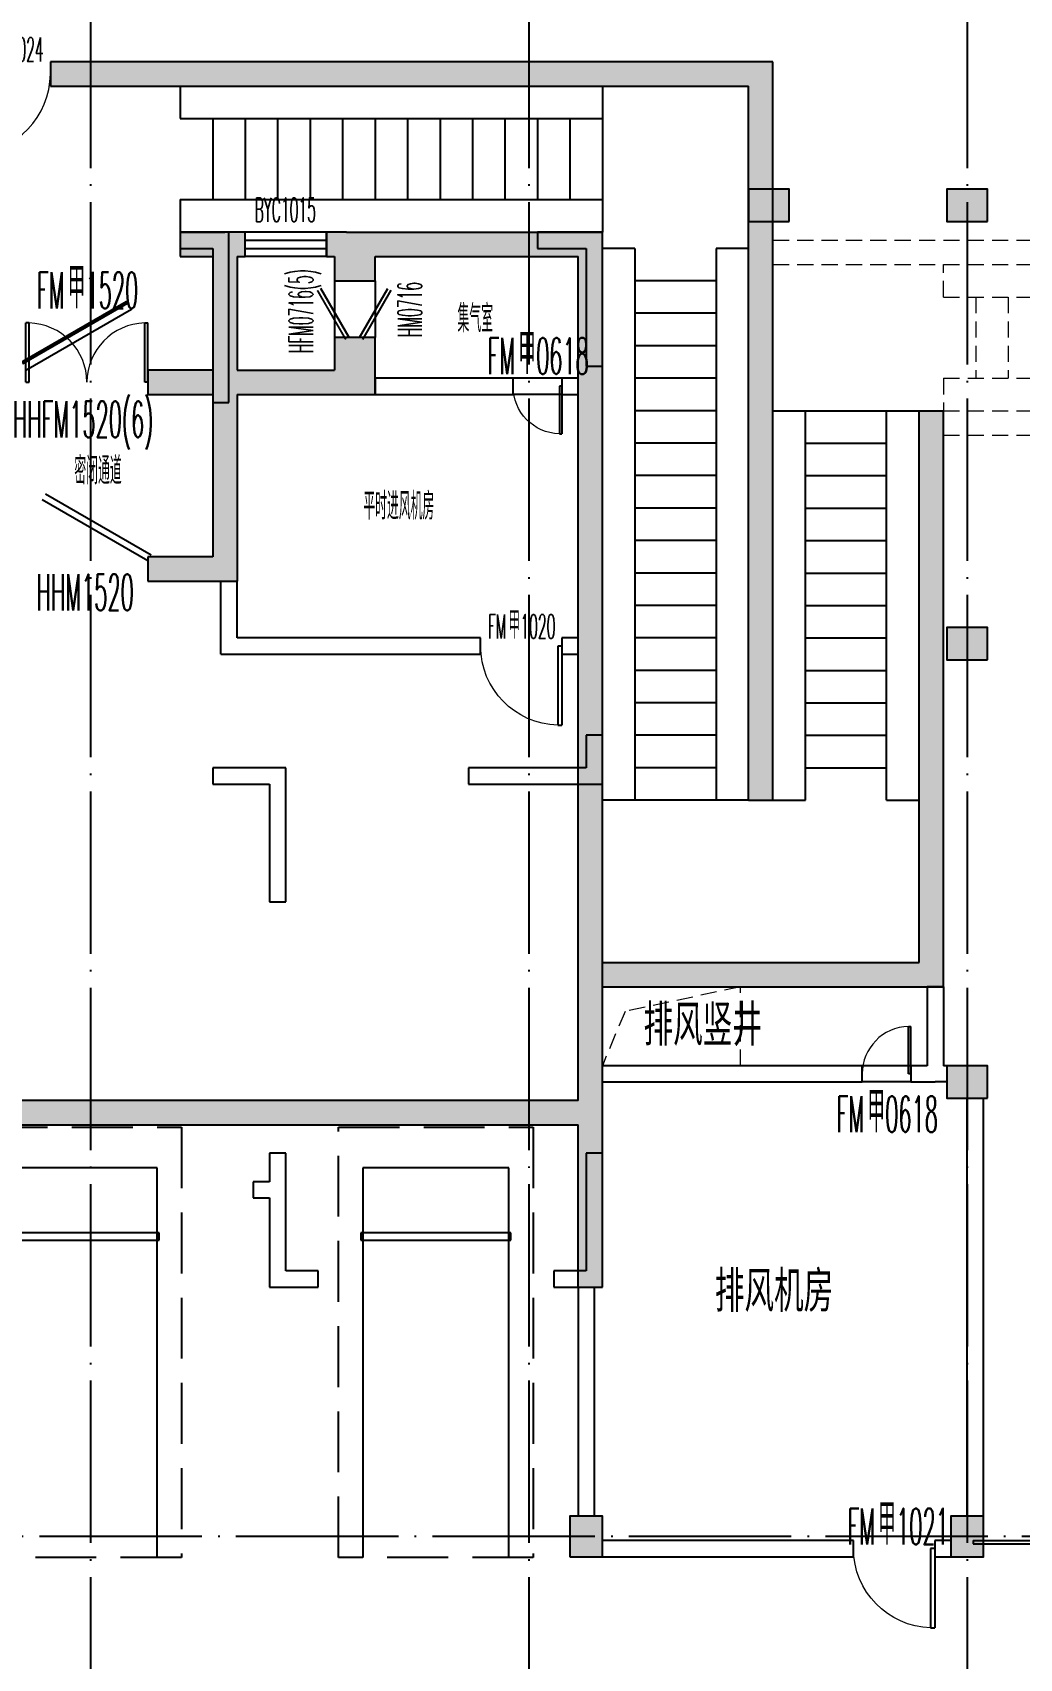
# Model space of a CAD drawing. Header units: millimetres. Extents: x 1337745 to 1642153, y -192803 to 266425.
# Drawn here: x 1524335 to 1536491, y 140305 to 160339 of the extents above; entities that cross this region are included whole.
import ezdxf

# ---------------------------------------------------------------- set-up
doc = ezdxf.new("R2010")
doc.units = ezdxf.units.MM
doc.header["$LTSCALE"] = 1000
doc.header["$MEASUREMENT"] = 0
for name, pattern in [('( Hidden )', [0.375, 0.25, -0.125]), ('__附着_A09-停车位、行车流线模块_TEN24RUY_设计区$0$DASH', [0.35, 0.25, -0.1]), ('DASH', [0.35, 0.25, -0.1]), ('DOTE', [2.42, 2, -0.2, 0.02, -0.2])]:
    doc.linetypes.add(name, pattern=pattern)
for name, color, linetype in [('__附着_A09-停车位、行车流线模块_TEN24RUY_设计区$0$STD-PARK', 103, '__附着_A09-停车位、行车流线模块_TEN24RUY_设计区$0$DASH'), ('A-COLUMN', 6, 'Continuous'), ('A-PUB_DIM', 3, 'Continuous'), ('A-Stair', 4, 'Continuous'), ('COLUMN', 2, 'Continuous'), ('DOOR_FIRE', 4, 'Continuous'), ('DOOR_FIRE_TEXT', 7, 'Continuous'), ('DOTE', 16, 'DOTE'), ('LABEL_PM', 7, 'Continuous'), ('PUB_HATCH', 8, 'Continuous'), ('PUB_TEXT', 7, 'Continuous'), ('WALL', 2, 'Continuous'), ('WINDOW', 4, 'Continuous'), ('WINDOW_TEXT', 7, 'Continuous'), ('砖墙', 30, 'Continuous')]:
    doc.layers.add(name, color=color, linetype=linetype)
doc.layers.add('投影线-细虚线', color=15, linetype='Continuous', lineweight=0)
doc.styles.add('_TCH_DIM_T3', font='SIMPLEX', dxfattribs={"width": 0.705882, "bigfont": 'GBCBIG'})
doc.styles.add('_TCH_WINDOW', font='SIMPLEX.shx', dxfattribs={"width": 0.6, "height": 3.5, "bigfont": 'GBCBIG.shx'})
doc.styles.get("Standard").update_dxf_attribs({"font": 'GBENOR', "bigfont": 'GBCBIG'})
doc.dimstyles.new('_TCH_ARCH&&50', dxfattribs={"dimtxt": 148.75, "dimasz": 50, "dimexe": 125, "dimexo": 150, "dimgap": 50, "dimtad": 1, "dimdec": 0, "dimzin": 0, "dimdsep": 46, "dimtxsty": '_TCH_DIM_T3', "dimblk": 'ARCHTICK', "dimcen": 0.09, "dimclrt": 7, "dimazin": 2, "dimtfac": 1, "dimtdec": 0, "dimtix": 1, "dimtmove": 2, "dimatfit": 3, "dimfxl": 1, "dimtolj": 1, "dimtzin": 0, "dimarcsym": 0})

# ---------------------------------------------------------------- blocks, each defined once
blk = doc.blocks.new('A$C29BB6698')
at = {"layer": 'A-COLUMN'}
for p, q in [((42800, 13000), (42200, 13000)), ((42200, 13000), (42200, 12800)), ((42800, 10900), (42800, 13000)), ((47400, 13000), (46600, 13000)), ((46600, 13000), (46600, 12800)), ((47400, 11350), (47400, 13000)), ((42200, 12800), (42600, 12800)), ((42600, 12800), (42600, 10900)), ((46600, 12800), (47200, 12800)), ((47200, 12800), (47200, 11350)), ((47200, 11350), (47400, 11350)), ((42600, 10900), (42800, 10900)), ((47400, 6800), (47200, 6800)), ((47200, 6800), (47200, 6400)), ((47400, 6200), (47400, 6800)), ((42600, 6400), (42600, 6200)), ((43500, 6400), (42600, 6400)), ((43500, 4750), (43500, 6400)), ((47200, 6400), (45750, 6400)), ((45750, 6400), (45750, 6200)), ((42600, 6200), (43300, 6200)), ((43300, 6200), (43300, 4750)), ((45750, 6200), (47400, 6200)), ((43300, 4750), (43500, 4750)), ((43500, 1650), (43300, 1650)), ((43300, 1650), (43300, 1300)), ((43500, 200), (43500, 1650)), ((47400, 1650), (47200, 1650)), ((47200, 1650), (47200, 200)), ((47400, 0), (47400, 1650)), ((43300, 1300), (43100, 1300)), ((43100, 1300), (43100, 1100)), ((43100, 1100), (43300, 1100)), ((43300, 1100), (43300, 0)), ((43900, 200), (43500, 200)), ((43900, 0), (43900, 200)), ((47200, 200), (46800, 200)), ((46800, 200), (46800, 0)), ((43300, 0), (43900, 0)), ((46800, 0), (47400, 0))]:
    blk.add_line(p, q, dxfattribs=at)
blk = doc.blocks.new('_ArchTick')
at = {"color": 0, "linetype": 'ByBlock', "const_width": 0.4}
blk.add_lwpolyline([(-0.5, -0.5), (0.5, 0.5)], dxfattribs=at)
blk = doc.blocks.new('*D57')
at = {"layer": 'A-PUB_DIM', "color": 0, "lineweight": -2, "transparency": 16777216}
for p, q in [((3059263, -673866), (3059213, -673860)), ((3059233, -674133), (3059277, -673742)), ((3059263, -673866), (3059362, -673877)), ((3059332, -674144), (3059376, -673753)), ((3059362, -673877), (3059412, -673883))]:
    blk.add_line(p, q, dxfattribs=at)
at = {"layer": 'Defpoints', "color": 0, "transparency": 16777216}
for p in [(3059362, -673877), (3059216, -674282), (3059315, -674293)]:
    blk.add_point(p, dxfattribs=at)
at = {"layer": 'A-PUB_DIM', "color": 0, "lineweight": -2, "transparency": 16777216, "xscale": 50, "yscale": 50, "zscale": 50}
for p, rotation in [((3059263, -673866), 353.5415813662658), ((3059362, -673877), 173.5415813662658)]:
    blk.add_blockref('_ArchTick', p, dxfattribs=dict(at, rotation=rotation))
at = {"layer": 'A-PUB_DIM', "color": 7, "transparency": 16777216, "insert": (3059552, -673760), "char_height": 148.8, "attachment_point": 5, "rotation": 353.5416, "style": '_TCH_DIM_T3'}
blk.add_mtext('\\A1;100', dxfattribs=at)
blk = doc.blocks.new('*D58')
at = {"layer": 'A-PUB_DIM', "color": 0, "lineweight": -2, "transparency": 16777216}
for p, q in [((3058040, -673998), (3058084, -673607)), ((3058070, -673731), (3059263, -673866)), ((3059233, -674133), (3059277, -673742))]:
    blk.add_line(p, q, dxfattribs=at)
at = {"layer": 'Defpoints', "color": 0, "transparency": 16777216}
for p in [(3059263, -673866), (3058023, -674147), (3059216, -674282)]:
    blk.add_point(p, dxfattribs=at)
at = {"layer": 'A-PUB_DIM', "color": 0, "lineweight": -2, "transparency": 16777216, "xscale": 50, "yscale": 50, "zscale": 50}
for p, rotation in [((3058070, -673731), 173.5415813662053), ((3059263, -673866), 353.5415813662053)]:
    blk.add_blockref('_ArchTick', p, dxfattribs=dict(at, rotation=rotation))
at = {"layer": 'A-PUB_DIM', "color": 7, "transparency": 16777216, "insert": (3058681, -673675), "char_height": 148.8, "attachment_point": 5, "rotation": 353.5416, "style": '_TCH_DIM_T3'}
blk.add_mtext('\\A1;1200', dxfattribs=at)
blk = doc.blocks.new('*D59')
at = {"layer": 'A-PUB_DIM', "color": 0, "lineweight": -2, "transparency": 16777216}
for p, q in [((3057543, -673941), (3057588, -673550)), ((3057574, -673675), (3058070, -673731)), ((3058040, -673998), (3058084, -673607))]:
    blk.add_line(p, q, dxfattribs=at)
at = {"layer": 'Defpoints', "color": 0, "transparency": 16777216}
for p in [(3058070, -673731), (3057527, -674090), (3058023, -674147)]:
    blk.add_point(p, dxfattribs=at)
at = {"layer": 'A-PUB_DIM', "color": 0, "lineweight": -2, "transparency": 16777216, "xscale": 50, "yscale": 50, "zscale": 50}
for p, rotation in [((3057574, -673675), 173.5415813662127), ((3058070, -673731), 353.5415813662127)]:
    blk.add_blockref('_ArchTick', p, dxfattribs=dict(at, rotation=rotation))
at = {"layer": 'A-PUB_DIM', "color": 7, "transparency": 16777216, "insert": (3057836, -673579), "char_height": 148.8, "attachment_point": 5, "rotation": 353.5416, "style": '_TCH_DIM_T3'}
blk.add_mtext('\\A1;500', dxfattribs=at)
blk = doc.blocks.new('*D60')
at = {"layer": 'A-PUB_DIM', "color": 0, "lineweight": -2, "transparency": 16777216}
for p, q in [((3057474, -673663), (3057425, -673658)), ((3057444, -673930), (3057488, -673539)), ((3057474, -673663), (3057574, -673675)), ((3057543, -673941), (3057588, -673550)), ((3057574, -673675), (3057623, -673680))]:
    blk.add_line(p, q, dxfattribs=at)
at = {"layer": 'Defpoints', "color": 0, "transparency": 16777216}
for p in [(3057574, -673675), (3057427, -674079), (3057527, -674090)]:
    blk.add_point(p, dxfattribs=at)
at = {"layer": 'A-PUB_DIM', "color": 0, "lineweight": -2, "transparency": 16777216, "xscale": 50, "yscale": 50, "zscale": 50}
for p, rotation in [((3057474, -673663), 353.5415813662357), ((3057574, -673675), 173.5415813662357)]:
    blk.add_blockref('_ArchTick', p, dxfattribs=dict(at, rotation=rotation))
at = {"layer": 'A-PUB_DIM', "color": 7, "transparency": 16777216, "insert": (3057508, -673806), "char_height": 148.8, "attachment_point": 5, "rotation": 353.5416, "style": '_TCH_DIM_T3'}
blk.add_mtext('\\A1;100', dxfattribs=at)
blk = doc.blocks.new('*D61')
at = {"layer": 'A-PUB_DIM', "color": 0, "lineweight": -2, "transparency": 16777216}
for p, q in [((3056550, -673829), (3056594, -673438)), ((3056580, -673562), (3057474, -673663)), ((3057444, -673930), (3057488, -673539))]:
    blk.add_line(p, q, dxfattribs=at)
at = {"layer": 'Defpoints', "color": 0, "transparency": 16777216}
for p in [(3057474, -673663), (3056533, -673978), (3057427, -674079)]:
    blk.add_point(p, dxfattribs=at)
at = {"layer": 'A-PUB_DIM', "color": 0, "lineweight": -2, "transparency": 16777216, "xscale": 50, "yscale": 50, "zscale": 50}
for p, rotation in [((3056580, -673562), 173.5415813662182), ((3057474, -673663), 353.5415813662182)]:
    blk.add_blockref('_ArchTick', p, dxfattribs=dict(at, rotation=rotation))
at = {"layer": 'A-PUB_DIM', "color": 7, "transparency": 16777216, "insert": (3057041, -673489), "char_height": 148.8, "attachment_point": 5, "rotation": 353.5416, "style": '_TCH_DIM_T3'}
blk.add_mtext('\\A1;900', dxfattribs=at)
blk = doc.blocks.new('*D62')
at = {"layer": 'A-PUB_DIM', "color": 0, "lineweight": -2, "transparency": 16777216}
for p, q in [((3032305, -671084), (3032349, -670693)), ((3032404, -671096), (3032448, -670705)), ((3032335, -670818), (3032434, -670829))]:
    blk.add_line(p, q, dxfattribs=at)
at = {"layer": 'Defpoints', "color": 0, "transparency": 16777216}
for p in [(3032434, -670829), (3032288, -671233), (3032387, -671245)]:
    blk.add_point(p, dxfattribs=at)
at = {"layer": 'A-PUB_DIM', "color": 0, "lineweight": -2, "transparency": 16777216, "xscale": 50, "yscale": 50, "zscale": 50}
for p, rotation in [((3032335, -670818), 173.5415813662658), ((3032434, -670829), 353.5415813662658)]:
    blk.add_blockref('_ArchTick', p, dxfattribs=dict(at, rotation=rotation))
at = {"layer": 'A-PUB_DIM', "color": 7, "transparency": 16777216, "insert": (3032176, -670661), "char_height": 148.8, "attachment_point": 5, "rotation": 353.5416, "style": '_TCH_DIM_T3'}
blk.add_mtext('\\A1;100', dxfattribs=at)
blk = doc.blocks.new('*D63')
at = {"layer": 'A-PUB_DIM', "color": 0, "lineweight": -2, "transparency": 16777216}
for p, q in [((3032404, -671096), (3032448, -670705)), ((3032434, -670829), (3033627, -670964)), ((3033596, -671231), (3033641, -670840))]:
    blk.add_line(p, q, dxfattribs=at)
at = {"layer": 'Defpoints', "color": 0, "transparency": 16777216}
for p in [(3033627, -670964), (3032387, -671245), (3033579, -671380)]:
    blk.add_point(p, dxfattribs=at)
at = {"layer": 'A-PUB_DIM', "color": 0, "lineweight": -2, "transparency": 16777216, "xscale": 50, "yscale": 50, "zscale": 50}
for p, rotation in [((3032434, -670829), 173.5415813662163), ((3033627, -670964), 353.5415813662163)]:
    blk.add_blockref('_ArchTick', p, dxfattribs=dict(at, rotation=rotation))
at = {"layer": 'A-PUB_DIM', "color": 7, "transparency": 16777216, "insert": (3033044, -670773), "char_height": 148.8, "attachment_point": 5, "rotation": 353.5416, "style": '_TCH_DIM_T3'}
blk.add_mtext('\\A1;1200', dxfattribs=at)
blk = doc.blocks.new('*D64')
at = {"layer": 'A-PUB_DIM', "color": 0, "lineweight": -2, "transparency": 16777216}
for p, q in [((3033596, -671231), (3033641, -670840)), ((3034093, -671287), (3034137, -670896)), ((3033627, -670964), (3034123, -671020))]:
    blk.add_line(p, q, dxfattribs=at)
at = {"layer": 'Defpoints', "color": 0, "transparency": 16777216}
for p in [(3034123, -671020), (3033579, -671380), (3034076, -671436)]:
    blk.add_point(p, dxfattribs=at)
at = {"layer": 'A-PUB_DIM', "color": 0, "lineweight": -2, "transparency": 16777216, "xscale": 50, "yscale": 50, "zscale": 50}
for p, rotation in [((3033627, -670964), 173.5415813662127), ((3034123, -671020), 353.5415813662127)]:
    blk.add_blockref('_ArchTick', p, dxfattribs=dict(at, rotation=rotation))
at = {"layer": 'A-PUB_DIM', "color": 7, "transparency": 16777216, "insert": (3033889, -670868), "char_height": 148.8, "attachment_point": 5, "rotation": 353.5416, "style": '_TCH_DIM_T3'}
blk.add_mtext('\\A1;500', dxfattribs=at)
blk = doc.blocks.new('*D65')
at = {"layer": 'A-PUB_DIM', "color": 0, "lineweight": -2, "transparency": 16777216}
for p, q in [((3034093, -671287), (3034137, -670896)), ((3034193, -671298), (3034237, -670907)), ((3034123, -671020), (3034223, -671031))]:
    blk.add_line(p, q, dxfattribs=at)
at = {"layer": 'Defpoints', "color": 0, "transparency": 16777216}
for p in [(3034223, -671031), (3034076, -671436), (3034176, -671447)]:
    blk.add_point(p, dxfattribs=at)
at = {"layer": 'A-PUB_DIM', "color": 0, "lineweight": -2, "transparency": 16777216, "xscale": 50, "yscale": 50, "zscale": 50}
for p, rotation in [((3034123, -671020), 173.5415813661032), ((3034223, -671031), 353.5415813661032)]:
    blk.add_blockref('_ArchTick', p, dxfattribs=dict(at, rotation=rotation))
at = {"layer": 'A-PUB_DIM', "color": 7, "transparency": 16777216, "insert": (3034158, -671162), "char_height": 148.8, "attachment_point": 5, "rotation": 353.5416, "style": '_TCH_DIM_T3'}
blk.add_mtext('\\A1;100', dxfattribs=at)
blk = doc.blocks.new('*D66')
at = {"layer": 'A-PUB_DIM', "color": 0, "lineweight": -2, "transparency": 16777216}
for p, q in [((3034193, -671298), (3034237, -670907)), ((3034223, -671031), (3035117, -671133)), ((3035087, -671399), (3035131, -671008))]:
    blk.add_line(p, q, dxfattribs=at)
at = {"layer": 'Defpoints', "color": 0, "transparency": 16777216}
for p in [(3035117, -671133), (3034176, -671447), (3035070, -671548)]:
    blk.add_point(p, dxfattribs=at)
at = {"layer": 'A-PUB_DIM', "color": 0, "lineweight": -2, "transparency": 16777216, "xscale": 50, "yscale": 50, "zscale": 50}
for p, rotation in [((3034223, -671031), 173.5415813662182), ((3035117, -671133), 353.5415813662182)]:
    blk.add_blockref('_ArchTick', p, dxfattribs=dict(at, rotation=rotation))
at = {"layer": 'A-PUB_DIM', "color": 7, "transparency": 16777216, "insert": (3034684, -670958), "char_height": 148.8, "attachment_point": 5, "rotation": 353.5416, "style": '_TCH_DIM_T3'}
blk.add_mtext('\\A1;900', dxfattribs=at)
blk = doc.blocks.new('__附着_A09-停车位、行车流线模块_TEN24RUY_设计区$0$停车位1')
at = {"layer": '__附着_A09-停车位、行车流线模块_TEN24RUY_设计区$0$STD-PARK', "linetype": '__附着_A09-停车位、行车流线模块_TEN24RUY_设计区$0$DASH', "ltscale": 3}
for p, q in [((-168810, -21850), (-171210, -21850)), ((-171210, -21850), (-171210, -27150)), ((-168810, -27150), (-168810, -21850)), ((-171210, -27150), (-168810, -27150))]:
    blk.add_line(p, q, dxfattribs=at)
at = {"layer": 'Defpoints', "color": 9, "linetype": 'ByBlock', "ltscale": 1200}
for p, q in [((-170910, -26650), (-170910, -21850)), ((-169110, -21850), (-169110, -26650)), ((-170935, -25850), (-170935, -25758)), ((-170935, -25758), (-169085, -25758)), ((-169085, -25758), (-169085, -25850)), ((-169085, -25850), (-170935, -25850)), ((-169110, -26650), (-170910, -26650))]:
    blk.add_line(p, q, dxfattribs=at)
blk = doc.blocks.new('$DorLib2D$00000193')
at = {"color": 0}
blk.add_line((-0.5, 0.1), (0.366, 0.6), dxfattribs=at)
at = {"color": 0, "const_width": 0.0333}
blk.add_lwpolyline([(-0.533, 0.158), (0.333, 0.658)], dxfattribs=at)
blk = doc.blocks.new('$DorLib2D$00000182')
at = {"color": 0}
for p, q in [((-0.527, 0.113), (0.339, 0.613)), ((-0.5, 0.067), (0.366, 0.567))]:
    blk.add_line(p, q, dxfattribs=at)
blk = doc.blocks.new('$DorLib2D$00000001')
for p, q in [((0.45, 0.975), (0.5, 0.975)), ((0.45, 0), (0.45, 0.975)), ((0.5, 0), (0.5, 0.975)), ((0.5, 0), (0.45, 0))]:
    blk.add_line(p, q)
at = {"lineweight": 13}
blk.add_arc((0.475, 0), 0.975, 91.4693, 180, dxfattribs=at)
blk = doc.blocks.new('$DorLib2D$00000002')
for p, q in [((-0.5, 0), (-0.5, 0.4875)), ((-0.475, 0.4875), (-0.5, 0.4875)), ((-0.475, 0), (-0.475, 0.4875)), ((0.475, 0), (0.475, 0.4875)), ((0.475, 0.4875), (0.5, 0.4875)), ((0.5, 0), (0.5, 0.4875)), ((-0.5, 0), (-0.475, 0)), ((0.5, 0), (0.475, 0))]:
    blk.add_line(p, q)
at = {"lineweight": 13}
for centre, start, end in [((-0.4875, 0), 0, 88.53072), ((0.4875, 0), 91.46928, 180)]:
    blk.add_arc(centre, 0.4875, start, end, dxfattribs=at)
blk = doc.blocks.new('$DorLib2D$00000181')
at = {"color": 0}
for p, q in [((-0.533, 0.141), (0.333, 0.641)), ((-0.5, 0.083), (0.366, 0.583))]:
    blk.add_line(p, q, dxfattribs=at)
blk = doc.blocks.new('$TCHSYS$WIN2D')
for p, q in [((-0.5, 0.5), (0.5, 0.5)), ((-0.5, 0.5), (-0.5, -0.5)), ((0.5, 0.5), (0.5, -0.5)), ((0.5, 0.167), (-0.5, 0.167)), ((0.5, -0.167), (-0.5, -0.167)), ((-0.5, -0.5), (0.5, -0.5))]:
    blk.add_line(p, q)
blk = doc.blocks.new('_FZH')
blk.add_lwpolyline([(-0.5, -0.5), (0.5, -0.5), (0.5, 0.5), (-0.5, 0.5)], close=True)
at = {"layer": 'PUB_HATCH'}
blk.add_solid([(-0.5, -0.5), (0.5, -0.5), (-0.5, 0.5), (0.5, 0.5)], dxfattribs=at)
blk = doc.blocks.new('$DorLib2D$00000126')
at = {"color": 0, "linetype": 'Continuous'}
for p, q in [((-0.532, 0.5), (-0.532, 0.9)), ((0.532, 0.9), (0.532, 0.5))]:
    blk.add_line(p, q, dxfattribs=at)
at = {"color": 0, "linetype": 'DASH'}
for p, q in [((-0.532, 0.9), (0.532, 0.9)), ((-0.532, 0.5), (0.532, 0.5))]:
    blk.add_line(p, q, dxfattribs=at)

msp = doc.modelspace()

# ---------------------------------------------------------------- hatches: boundary and pattern name
at = {"layer": 'PUB_HATCH'}
for points in [[(1533454.1, 159979.5), (1524554.1, 159979.5), (1524554.1, 159679.5), (1533154.1, 159679.5)], [(1533454.1, 159979.5), (1524554.1, 159979.5), (1524554.1, 159679.5), (1533154.1, 159679.5)], [(1533154.1, 158408.6), (1533454.1, 158408.6), (1533454.1, 159979.5), (1533154.1, 159679.5)], [(1533454.1, 150879.5), (1533454.1, 159979.5), (1533154.1, 159679.5), (1533154.1, 150879.5)], [(1526154.1, 157579.5), (1526554.1, 157579.5), (1526704.1, 157679.5), (1526704.1, 157879.5), (1526154.1, 157879.5)], [(1526854.1, 157579.5), (1526954.1, 157579.5), (1526954.1, 157879.5), (1526704.1, 157879.5), (1526704.1, 157679.5)], [(1528204.1, 157879.5), (1527954.1, 157879.5), (1527954.1, 157579.5), (1528054.1, 157579.5), (1528270.7, 157679.5)], [(1528270.7, 157679.5), (1528554.1, 157579.5), (1531054.1, 157579.5), (1531354.1, 157879.5), (1528204.1, 157879.5)], [(1531054.1, 155979.5), (1531354.1, 155979.5), (1531354.1, 157879.5), (1531054.1, 157579.5)], [(1526704.1, 157679.5), (1526554.1, 157579.5), (1526554.1, 156179.5), (1526704.1, 156029.5), (1526854.1, 156179.5), (1526854.1, 157579.5)], [(1528054.1, 157579.5), (1528054.1, 157279.5), (1528554.1, 157279.5), (1528554.1, 157579.5), (1528270.7, 157679.5)], [(1528554.1, 155879.5), (1528554.1, 156579.5), (1528054.1, 156579.5), (1528054.1, 156179.5)], [(1526554.1, 156179.5), (1525754.1, 156179.5), (1525754.1, 155879.5), (1526554.1, 155879.5), (1526704.1, 156029.5)], [(1526704.1, 156029.5), (1526854.1, 155879.5), (1528554.1, 155879.5), (1528054.1, 156179.5), (1526854.1, 156179.5)], [(1526704.1, 156029.5), (1526554.1, 155879.5), (1526554.1, 153879.5), (1526854.1, 153579.5), (1526854.1, 155879.5)], [(1531054.1, 152779.5), (1531354.1, 152779.5), (1531354.1, 155979.5), (1531054.1, 155979.5)], [(1535254.1, 148879.5), (1535554.1, 148579.5), (1535554.1, 155679.5), (1535254.1, 155679.5)], [(1526554.1, 153879.5), (1525754.1, 153879.5), (1525754.1, 153579.5), (1526854.1, 153579.5)], [(1531054.1, 147308.6), (1531354.1, 147308.6), (1531354.1, 152779.5), (1531054.1, 152779.5)], [(1531254.1, 148729.5), (1531354.1, 148579.5), (1535554.1, 148579.5), (1535254.1, 148879.5), (1531354.1, 148879.5)], [(1531154.1, 147029.5), (1531354.1, 147029.5), (1531354.1, 147308.6), (1531054.1, 147308.6), (1531054.1, 147179.5)], [(1531054.1, 147179.5), (1490354.1, 147179.5), (1490354.1, 146879.5), (1531054.1, 146879.5), (1531154.1, 147029.5)], [(1531354.1, 144879.5), (1531354.1, 147029.5), (1531154.1, 147029.5), (1531054.1, 146879.5), (1531054.1, 144879.5)]]:
    msp.add_hatch(color=256, dxfattribs=at).paths.add_polyline_path(points)

# ---------------------------------------------------------------- linework, layer by layer
at = {"layer": 'A-Stair'}
for p, q in [((1526154.1, 159679.5, 0), (1526154.1, 159279.5, 0)), ((1526154.1, 159679.5, 0), (1526154.1, 159279.5, 0)), ((1531354.1, 159679.5, 0), (1531354.1, 157879.5, 0)), ((1531354.1, 159679.5, 0), (1531354.1, 157879.5, 0)), ((1526154.1, 159279.5, 0), (1531354.1, 159279.5, 0)), ((1526154.1, 159279.5, 0), (1531354.1, 159279.5, 0)), ((1526554.1, 159279.5, 0), (1526554.1, 158279.5, 0)), ((1526554.1, 159279.5, 0), (1526554.1, 158279.5, 0)), ((1526954.1, 159279.5, 0), (1526954.1, 158279.5, 0)), ((1526954.1, 159279.5, 0), (1526954.1, 158279.5, 0)), ((1527354.1, 159279.5, 0), (1527354.1, 158279.5, 0)), ((1527354.1, 159279.5, 0), (1527354.1, 158279.5, 0)), ((1527754.1, 159279.5, 0), (1527754.1, 158279.5, 0)), ((1527754.1, 159279.5, 0), (1527754.1, 158279.5, 0)), ((1528154.1, 159279.5, 0), (1528154.1, 158279.5, 0)), ((1528154.1, 159279.5, 0), (1528154.1, 158279.5, 0)), ((1528554.1, 159279.5, 0), (1528554.1, 158279.5, 0)), ((1528554.1, 159279.5, 0), (1528554.1, 158279.5, 0)), ((1528954.1, 159279.5, 0), (1528954.1, 158279.5, 0)), ((1528954.1, 159279.5, 0), (1528954.1, 158279.5, 0)), ((1529354.1, 159279.5, 0), (1529354.1, 158279.5, 0)), ((1529354.1, 159279.5, 0), (1529354.1, 158279.5, 0)), ((1529754.1, 159279.5, 0), (1529754.1, 158279.5, 0)), ((1529754.1, 159279.5, 0), (1529754.1, 158279.5, 0)), ((1530154.1, 159279.5, 0), (1530154.1, 158279.5, 0)), ((1530154.1, 159279.5, 0), (1530154.1, 158279.5, 0)), ((1530554.1, 159279.5, 0), (1530554.1, 158279.5, 0)), ((1530554.1, 159279.5, 0), (1530554.1, 158279.5, 0)), ((1530954.1, 159279.5, 0), (1530954.1, 158279.5, 0)), ((1530954.1, 159279.5, 0), (1530954.1, 158279.5, 0)), ((1526154.1, 158279.5, 0), (1531354.1, 158279.5, 0)), ((1526154.1, 158279.5, 0), (1526154.1, 157879.5, 0)), ((1526154.1, 158279.5, 0), (1531354.1, 158279.5, 0)), ((1526154.1, 158279.5, 0), (1526154.1, 157879.5, 0)), ((1531754.1, 157679.5, 0), (1531354.1, 157679.5, 0)), ((1531754.1, 157679.5, 0), (1531754.1, 150879.5, 0)), ((1532754.1, 157679.5, 0), (1532754.1, 150879.5, 0)), ((1533154.1, 157679.5, 0), (1532754.1, 157679.5, 0)), ((1532754.1, 157279.5, 0), (1531754.1, 157279.5, 0)), ((1532754.1, 156879.5, 0), (1531754.1, 156879.5, 0)), ((1532754.1, 156479.5, 0), (1531754.1, 156479.5, 0)), ((1532754.1, 156079.5, 0), (1531754.1, 156079.5, 0)), ((1532754.1, 155679.5, 0), (1531754.1, 155679.5, 0)), ((1533454.1, 155679.5, 0), (1535254.1, 155679.5, 0)), ((1533854.1, 150879.5, 0), (1533854.1, 155679.5, 0)), ((1534854.1, 150879.5, 0), (1534854.1, 155679.5, 0)), ((1532754.1, 155279.5, 0), (1531754.1, 155279.5, 0)), ((1533854.1, 155279.5, 0), (1534854.1, 155279.5, 0)), ((1532754.1, 154879.5, 0), (1531754.1, 154879.5, 0)), ((1533854.1, 154879.5, 0), (1534854.1, 154879.5, 0)), ((1532754.1, 154479.5, 0), (1531754.1, 154479.5, 0)), ((1533854.1, 154479.5, 0), (1534854.1, 154479.5, 0)), ((1532754.1, 154079.5, 0), (1531754.1, 154079.5, 0)), ((1533854.1, 154079.5, 0), (1534854.1, 154079.5, 0)), ((1532754.1, 153679.5, 0), (1531754.1, 153679.5, 0)), ((1533854.1, 153679.5, 0), (1534854.1, 153679.5, 0)), ((1532754.1, 153279.5, 0), (1531754.1, 153279.5, 0)), ((1533854.1, 153279.5, 0), (1534854.1, 153279.5, 0)), ((1532754.1, 152879.5, 0), (1531754.1, 152879.5, 0)), ((1533854.1, 152879.5, 0), (1534854.1, 152879.5, 0)), ((1532754.1, 152479.5, 0), (1531754.1, 152479.5, 0)), ((1533854.1, 152479.5, 0), (1534854.1, 152479.5, 0)), ((1532754.1, 152079.5, 0), (1531754.1, 152079.5, 0)), ((1533854.1, 152079.5, 0), (1534854.1, 152079.5, 0)), ((1532754.1, 151679.5, 0), (1531754.1, 151679.5, 0)), ((1533854.1, 151679.5, 0), (1534854.1, 151679.5, 0)), ((1532754.1, 151279.5, 0), (1531754.1, 151279.5, 0)), ((1533854.1, 151279.5, 0), (1534854.1, 151279.5, 0)), ((1533154.1, 150879.5, 0), (1531354.1, 150879.5, 0)), ((1533454.1, 150879.5, 0), (1533854.1, 150879.5, 0)), ((1534854.1, 150879.5, 0), (1535254.1, 150879.5, 0))]:
    msp.add_line(p, q, dxfattribs=at)
at = {"layer": 'DOOR_FIRE'}
for p, q in [((1530854.1, 156079.5, 0), (1530254.1, 156079.5, 0)), ((1530854.1, 155879.5, 0), (1530254.1, 155879.5, 0)), ((1535154.1, 147608.6, 0), (1534554.1, 147608.6, 0)), ((1535154.1, 147408.6, 0), (1534554.1, 147408.6, 0))]:
    msp.add_line(p, q, dxfattribs=at)
at = {"layer": 'DOTE'}
for p, q in [((1525047.5, 199388.6, 0), (1525047.5, 86979.4, 0)), ((1530447.5, 199388.6, 0), (1530447.5, 86979.4, 0)), ((1535847.5, 199388.6, 0), (1535847.5, 85658.2, 0)), ((1548200.7, 141808.6), (1441879.4, 141808.6))]:
    msp.add_line(p, q, dxfattribs=at)
at = {"layer": 'WALL'}
for p, q in [((1533454.1, 159979.5, 0), (1524554.1, 159979.5, 0)), ((1524554.1, 159979.5, 0), (1524554.1, 159679.5, 0)), ((1533454.1, 159979.5, 0), (1524554.1, 159979.5, 0)), ((1533454.1, 158408.6, 0), (1533454.1, 159979.5, 0)), ((1533454.1, 150879.5, 0), (1533454.1, 159979.5, 0)), ((1524554.1, 159679.5, 0), (1533154.1, 159679.5, 0)), ((1524554.1, 159679.5, 0), (1533154.1, 159679.5, 0)), ((1533154.1, 158408.6, 0), (1533154.1, 159679.5, 0)), ((1533154.1, 150879.5, 0), (1533154.1, 159679.5, 0)), ((1526154.1, 157879.5, 0), (1526704.1, 157879.5, 0)), ((1526154.1, 157879.5, 0), (1526154.1, 157579.5, 0)), ((1526954.1, 157879.5, 0), (1526704.1, 157879.5, 0)), ((1526954.1, 157579.5, 0), (1526954.1, 157879.5, 0)), ((1528204.1, 157879.5, 0), (1527954.1, 157879.5, 0)), ((1527954.1, 157879.5, 0), (1527954.1, 157579.5, 0)), ((1528204.1, 157879.5, 0), (1531354.1, 157879.5, 0)), ((1531354.1, 155979.5, 0), (1531354.1, 157879.5, 0)), ((1526154.1, 157579.5, 0), (1526554.1, 157579.5, 0)), ((1526554.1, 157579.5, 0), (1526554.1, 156179.5, 0)), ((1526854.1, 157579.5, 0), (1526854.1, 156179.5, 0)), ((1526854.1, 157579.5, 0), (1526954.1, 157579.5, 0)), ((1527954.1, 157579.5, 0), (1528054.1, 157579.5, 0)), ((1528054.1, 157579.5, 0), (1528054.1, 157279.5, 0)), ((1528554.1, 157279.5, 0), (1528554.1, 157579.5, 0)), ((1528554.1, 157579.5, 0), (1531054.1, 157579.5, 0)), ((1531054.1, 155979.5, 0), (1531054.1, 157579.5, 0)), ((1528054.1, 157279.5, 0), (1528554.1, 157279.5, 0)), ((1528554.1, 156579.5, 0), (1528054.1, 156579.5, 0)), ((1528054.1, 156579.5, 0), (1528054.1, 156179.5, 0)), ((1528554.1, 155879.5, 0), (1528554.1, 156579.5, 0)), ((1526554.1, 156179.5, 0), (1525754.1, 156179.5, 0)), ((1525754.1, 156179.5, 0), (1525754.1, 155879.5, 0)), ((1526854.1, 156179.5, 0), (1528054.1, 156179.5, 0)), ((1525754.1, 155879.5, 0), (1526554.1, 155879.5, 0)), ((1526554.1, 155879.5, 0), (1526554.1, 153879.5, 0)), ((1526854.1, 155879.5, 0), (1526854.1, 153579.5, 0)), ((1526854.1, 155879.5, 0), (1528554.1, 155879.5, 0)), ((1531054.1, 152779.5, 0), (1531054.1, 155979.5, 0)), ((1531354.1, 152779.5, 0), (1531354.1, 155979.5, 0)), ((1535254.1, 148879.5, 0), (1535254.1, 155679.5, 0)), ((1535254.1, 155679.5, 0), (1535554.1, 155679.5, 0)), ((1535554.1, 148579.5, 0), (1535554.1, 155679.5, 0)), ((1526554.1, 153879.5, 0), (1525754.1, 153879.5, 0)), ((1525754.1, 153879.5, 0), (1525754.1, 153579.5, 0)), ((1525754.1, 153579.5, 0), (1526854.1, 153579.5, 0)), ((1531054.1, 147308.6, 0), (1531054.1, 152779.5, 0)), ((1531354.1, 147308.6, 0), (1531354.1, 152779.5, 0)), ((1533154.1, 150879.5, 0), (1533454.1, 150879.5, 0)), ((1531354.1, 148879.5, 0), (1535254.1, 148879.5, 0)), ((1531354.1, 148579.5, 0), (1535554.1, 148579.5, 0)), ((1531054.1, 147179.5, 0), (1531054.1, 147308.6, 0)), ((1531354.1, 147029.5, 0), (1531354.1, 147308.6, 0)), ((1531054.1, 147179.5, 0), (1490354.1, 147179.5, 0)), ((1490354.1, 146879.5, 0), (1531054.1, 146879.5, 0)), ((1531054.1, 144879.5, 0), (1531054.1, 146879.5, 0)), ((1531354.1, 144879.5, 0), (1531354.1, 147029.5, 0)), ((1531054.1, 144879.5, 0), (1531354.1, 144879.5, 0))]:
    msp.add_line(p, q, dxfattribs=at)
at = {"layer": 'WINDOW'}
for p, q in [((1528054.1, 157279.5), (1528054.1, 156579.5)), ((1528554.1, 157279.5), (1528554.1, 156579.5))]:
    msp.add_line(p, q, dxfattribs=at)
at = {"layer": '投影线-细虚线', "linetype": '( Hidden )', "ltscale": 0.8}
for p, q in [((1533454.1, 157779.5, 0), (1537154.1, 157779.5, 0)), ((1533454.1, 157479.5, 0), (1537154.1, 157479.5, 0)), ((1535554.1, 157079.5, 0), (1535554.1, 157479.5, 0)), ((1535554.1, 157079.5, 0), (1537154.1, 157079.5, 0)), ((1535954.1, 157079.5, 0), (1535954.1, 156079.5, 0)), ((1536354.1, 157079.5, 0), (1536354.1, 156079.5, 0)), ((1535554.1, 156079.5, 0), (1537154.1, 156079.5, 0)), ((1535554.1, 156079.5, 0), (1535554.1, 155679.5, 0)), ((1535554.1, 155679.5, 0), (1537154.1, 155679.5, 0)), ((1535554.1, 155379.5, 0), (1537154.1, 155379.5, 0))]:
    msp.add_line(p, q, dxfattribs=at)
at = {"layer": '投影线-细虚线', "linetype": '( Hidden )', "ltscale": 0.8, "elevation": 0}
msp.add_lwpolyline([(1533054.1, 148579.5), (1531354.1, 148579.5), (1531354.1, 147608.6), (1533054.1, 147608.6)], close=True, dxfattribs=at)
msp.add_lwpolyline([(1533054.1, 148579.5), (1531632.6, 148278.7), (1531354.1, 147608.6)], dxfattribs=at)
at = {"layer": '砖墙', "linetype": 'ByBlock'}
for p, q in [((1530254.1, 156079.5, 0), (1528554.1, 156079.5, 0)), ((1528554.1, 156079.5, 0), (1528554.1, 155879.5, 0)), ((1530254.1, 155879.5, 0), (1530254.1, 156079.5, 0)), ((1531054.1, 156079.5, 0), (1530854.1, 156079.5, 0)), ((1530854.1, 156079.5, 0), (1530854.1, 155879.5, 0)), ((1528554.1, 155879.5, 0), (1530254.1, 155879.5, 0)), ((1530854.1, 155879.5, 0), (1531054.1, 155879.5, 0)), ((1526654.1, 152679.5, 0), (1526654.1, 153579.5, 0)), ((1526654.1, 153579.5, 0), (1526854.1, 153579.5, 0)), ((1526854.1, 152879.5, 0), (1526854.1, 153579.5, 0)), ((1529854.1, 152879.5, 0), (1526854.1, 152879.5, 0)), ((1529854.1, 152679.5, 0), (1529854.1, 152879.5, 0)), ((1531054.1, 152879.5, 0), (1530854.1, 152879.5, 0)), ((1530854.1, 152879.5, 0), (1530854.1, 152679.5, 0)), ((1526654.1, 152679.5, 0), (1529854.1, 152679.5, 0)), ((1530854.1, 152679.5, 0), (1531054.1, 152679.5, 0)), ((1535354.1, 148579.5, 0), (1535354.1, 147608.6, 0)), ((1535554.1, 148579.5, 0), (1535354.1, 148579.5, 0)), ((1535554.1, 148579.5, 0), (1535554.1, 147608.6, 0)), ((1534554.1, 147608.6, 0), (1531354.1, 147608.6, 0)), ((1534554.1, 147408.6, 0), (1534554.1, 147608.6, 0)), ((1535354.1, 147608.6, 0), (1535154.1, 147608.6, 0)), ((1535154.1, 147608.6, 0), (1535154.1, 147408.6, 0)), ((1535597.5, 147608.6, 0), (1535554.1, 147608.6, 0)), ((1531354.1, 147408.6, 0), (1534554.1, 147408.6, 0)), ((1535154.1, 147408.6, 0), (1535454.1, 147408.6, 0)), ((1535597.5, 147408.6, 0), (1535454.1, 147408.6, 0)), ((1535847.5, 142058.6, 0), (1535847.5, 147208.6, 0)), ((1536047.5, 142058.6, 0), (1536047.5, 147208.6, 0)), ((1531054.1, 144879.5, 0), (1531054.1, 142058.6, 0)), ((1531254.1, 144879.5, 0), (1531254.1, 142058.6, 0)), ((1534447.5, 141758.6, 0), (1531354.1, 141758.6, 0)), ((1534447.5, 141558.6, 0), (1534447.5, 141758.6, 0)), ((1535647.5, 141758.6, 0), (1535447.5, 141758.6, 0)), ((1535447.5, 141758.6, 0), (1535447.5, 141558.6, 0)), ((1531354.1, 141558.6, 0), (1534447.5, 141558.6, 0)), ((1535447.5, 141558.6, 0), (1535647.5, 141558.6, 0))]:
    msp.add_line(p, q, dxfattribs=at)

# ---------------------------------------------------------------- block references
at = {"layer": '__附着_A09-停车位、行车流线模块_TEN24RUY_设计区$0$STD-PARK', "linetype": 'ByBlock', "xscale": -1, "rotation": 180.0000005808051}
for p in [(1694979.7, 119699.6), (1699313.3, 119699.6)]:
    msp.add_blockref('__附着_A09-停车位、行车流线模块_TEN24RUY_设计区$0$停车位1', p, dxfattribs=at)
at = {"layer": 'COLUMN'}
for p, xscale, yscale, zscale, rotation in [((1533404.1, 158208.6, 0), 399.9999999996784, 500.0000000000029, 500.0000000000028, 89.99999999977575), ((1535847.5, 158208.6, 0), 399.9999999996784, 500.0000000000029, 500.0000000000028, 89.99999999977575), ((1535847.5, 158208.6, 0), 399.9999999996784, 500.000000000003, 500.0000000000028, 89.99999999977575), ((1535847.5, 152808.6, 0), 399.9999999996937, 500.0000000009022, 500.000000000902, 89.99999999960818), ((1535847.5, 147408.6, 0), 400.0000000001236, 500.0000000047435, 500.0000000047434, 89.99999999921239)]:
    msp.add_blockref('_FZH', p, dxfattribs=dict(at, xscale=xscale, yscale=yscale, zscale=zscale, rotation=rotation))
for p, xscale, yscale, zscale in [((1531154.1, 141808.6, 0), 400.0000000053312, 499.9999999997694, 499.9999999997693), ((1535847.5, 141808.6, 0), 399.9999999999709, 499.9999999998828, 499.9999999998828), ((1535847.5, 141808.6, 0), 399.999999999971, 499.9999999998828, 499.9999999998828)]:
    msp.add_blockref('_FZH', p, dxfattribs=dict(at, xscale=xscale, yscale=yscale, zscale=zscale))
at = {"layer": 'DOOR_FIRE'}
for p, xscale, yscale, zscale, rotation in [((1524054.1, 159829.5, 0), -1000, -1000, 300, 2.494005002517951e-11), ((1530554.1, 155979.5, 0), -600.0000000000001, 600, 200, 180), ((1530354.1, 152779.5, 0), -1000, 1000, 200, 180.0000000008443), ((1534854.1, 147508.6, 0), -600, -600, 200, 180), ((1534947.5, 141658.6, 0), -1000, 1000, 200, 180)]:
    msp.add_blockref('$DorLib2D$00000001', p, dxfattribs=dict(at, xscale=xscale, yscale=yscale, zscale=zscale, rotation=rotation))
at = {"layer": 'DOOR_FIRE', "xscale": 1500, "yscale": 1500, "zscale": 100}
msp.add_blockref('$DorLib2D$00000002', (1525004.1, 156029.5, 0), dxfattribs=at)
at = {"layer": 'DOOR_FIRE'}
ref = msp.add_blockref('$DorLib2D$00000126', (1538847.5, 141808.6, 0), dxfattribs=dict(at, xscale=5500.000000000001, yscale=-100, zscale=100))
ref.add_attrib('A', 'FJM5525', (1538253.5, 141826.6, 0), dxfattribs={"layer": 'DOOR_FIRE_TEXT', "height": 446.25, "style": '_TCH_WINDOW', "width": 0.423529})
at = {"layer": 'LABEL_PM'}
msp.add_blockref('A$C29BB6698', (1483954.1, 144879.5, 0), dxfattribs=at)
at = {"layer": 'WINDOW'}
ref = msp.add_blockref('$TCHSYS$WIN2D', (1527454.1, 157729.5, 0), dxfattribs=dict(at, xscale=-1000, yscale=-300, zscale=-1000, rotation=2.613909089177469e-11))
ref.add_attrib('A', 'BYC1015', (1527070.1, 158005.7, 0), dxfattribs={"layer": 'WINDOW_TEXT', "height": 297.5, "style": '_TCH_WINDOW', "width": 0.423529})
ref = msp.add_blockref('$TCHSYS$WIN2D', (1527454.1, 157729.5, 0), dxfattribs=dict(at, xscale=-1000, yscale=-300, zscale=-1000))
ref.add_attrib('A', 'BYC1015', (1527070.1, 158005.7, 0), dxfattribs={"layer": 'WINDOW_TEXT', "height": 297.5, "style": '_TCH_WINDOW', "width": 0.423529})
ref = msp.add_blockref('$DorLib2D$00000193', (1528304.1, 156929.5, 0), dxfattribs=dict(at, xscale=-700.0000000000001, yscale=-700.0000000000001, zscale=-700.0000000000001, rotation=269.9999999986235))
ref.add_attrib('A', 'HFM0716(5)', (1527791.1, 156386.5, 0), dxfattribs={"layer": 'WINDOW_TEXT', "height": 297.5, "rotation": 90, "style": '_TCH_WINDOW', "width": 0.423529})
ref = msp.add_blockref('$DorLib2D$00000181', (1528304.1, 156929.5, 0), dxfattribs=dict(at, xscale=-700, yscale=700.0000000000001, zscale=-700, rotation=270.000000001622))
ref.add_attrib('A', 'HM0716', (1529131.6, 156584.5, 0), dxfattribs={"layer": 'WINDOW_TEXT', "height": 297.5, "rotation": 90, "style": '_TCH_WINDOW', "width": 0.423529})
ref = msp.add_blockref('$DorLib2D$00000193', (1525004.1, 156029.5, 0), dxfattribs=dict(at, xscale=1500, yscale=1500, zscale=1500))
ref.add_attrib('A', 'HHFM1520(6)', (1524090.6, 155348.7, 0), dxfattribs={"layer": 'WINDOW_TEXT', "height": 446.25, "style": '_TCH_WINDOW', "width": 0.423529})
ref = msp.add_blockref('$DorLib2D$00000182', (1525004.1, 153729.5, 0), dxfattribs=dict(at, xscale=-1500, yscale=1500, zscale=-1500, rotation=2.605915483400167e-11))
ref.add_attrib('A', 'HHM1520', (1524383.1, 153217.7, 0), dxfattribs={"layer": 'WINDOW_TEXT', "height": 446.25, "style": '_TCH_WINDOW', "width": 0.423529})

# ---------------------------------------------------------------- texts
at = {"layer": 'DOOR_FIRE_TEXT', "style": '_TCH_WINDOW'}
for s, height, width, p in [('1024', 297.5, 0.423529, (1524040.8, 159980.6, 0)), ('FM', 446.25, 0.423529, (1524389.5, 156939.3, 0)), ('甲', 506.4, 0.6, (1524767.5, 156939.3, 0)), ('1520', 446.25, 0.423529, (1524988.7, 156939.3, 0)), ('FM', 446.25, 0.423529, (1529939.5, 156129.9, 0)), ('甲', 506.4, 0.6, (1530317.5, 156129.9, 0)), ('0618', 446.25, 0.423529, (1530538.7, 156129.9, 0)), ('FM', 297.5, 0.423529, (1529944.4, 152872, 0)), ('甲', 337.6, 0.6, (1530196.4, 152872, 0)), ('1020', 297.5, 0.423529, (1530343.8, 152872, 0)), ('甲', 506.4, 0.6, (1534617.5, 146788.4, 0)), ('FM', 446.25, 0.423529, (1534239.5, 146788.4, 0)), ('0618', 446.25, 0.423529, (1534838.7, 146788.4, 0)), ('FM', 446.25, 0.423529, (1534373.4, 141708.6, 0)), ('甲', 506.4, 0.6, (1534751.4, 141708.6, 0)), ('1021', 446.25, 0.423529, (1534972.6, 141708.6, 0))]:
    msp.add_text(s, height=height, dxfattribs=dict(at, width=width)).set_placement(p)
at = {"layer": 'PUB_TEXT', "style": '_TCH_WINDOW', "width": 0.6}
for s, p in [('集气室', (1529569.1, 156646.2)), ('密闭通道', (1524849.9, 154770.5)), ('平时进风机房', (1528408.7, 154334.8))]:
    msp.add_text(s, height=337.59, dxfattribs=at).set_placement(p)
at = {"layer": 'PUB_TEXT'}
for s, p in [('排风竖井', (1531860.8, 147855.4, 0)), ('排风机房', (1532739.4, 144575, 0))]:
    msp.add_text(s, height=506.38, dxfattribs=at).set_placement(p)

# ---------------------------------------------------------------- dimensions: what is measured, and where the dimension line sits
at = {"layer": 'A-PUB_DIM'}
for base, p1, p2, angle, picture, middle in [((1554075.5, 174336.5, 0), (1553975.5, 173918, 0), (1554075.5, 173918, 0), 0, '*D62', (1553800.5, 174474, 0)), ((1555275.5, 174336.5, 0), (1554075.5, 173918, 0), (1555275.5, 173918, 0), 0, '*D63', (1554675.5, 174460.8, 0)), ((1555775.5, 174336.5, 0), (1555275.5, 173918, 0), (1555775.5, 173918, 0), 0, '*D64', (1555525.5, 174460.8, 0)), ((1555875.5, 174336.5, 0), (1555775.5, 173918, 0), (1555875.5, 173918, 0), 360, '*D65', (1555825.5, 174199, 0)), ((1556775.5, 174336.5, 0), (1555875.5, 173918, 0), (1556775.5, 173918, 0), 0, '*D66', (1556325.5, 174460.8, 0)), ((1579275.5, 174336.5, 0), (1578375.5, 173918, 0), (1579275.5, 173918, 0), 0, '*D61', (1578825.5, 174460.8, 0)), ((1579375.5, 174336.5, 0), (1579275.5, 173918, 0), (1579375.5, 173918, 0), 0, '*D60', (1579325.5, 174199, 0)), ((1579875.5, 174336.5, 0), (1579375.5, 173918, 0), (1579875.5, 173918, 0), 0, '*D59', (1579625.5, 174460.8, 0)), ((1581075.5, 174336.5, 0), (1579875.5, 173918, 0), (1581075.5, 173918, 0), 360, '*D58', (1580475.5, 174460.8, 0)), ((1581175.5, 174336.5, 0), (1581075.5, 173918, 0), (1581175.5, 173918, 0), 0, '*D57', (1581350.5, 174474, 0))]:
    dim = msp.add_linear_dim(base=base, p1=p1, p2=p2, angle=angle, dimstyle='_TCH_ARCH&&50', dxfattribs=at)
    dim.commit()
    dim.dimension.update_dxf_attribs({"geometry": picture, "text_midpoint": middle, "dimtype": 129, "insert": (-1534570.3, 499813.5)})

doc.saveas('drawing.dxf')
